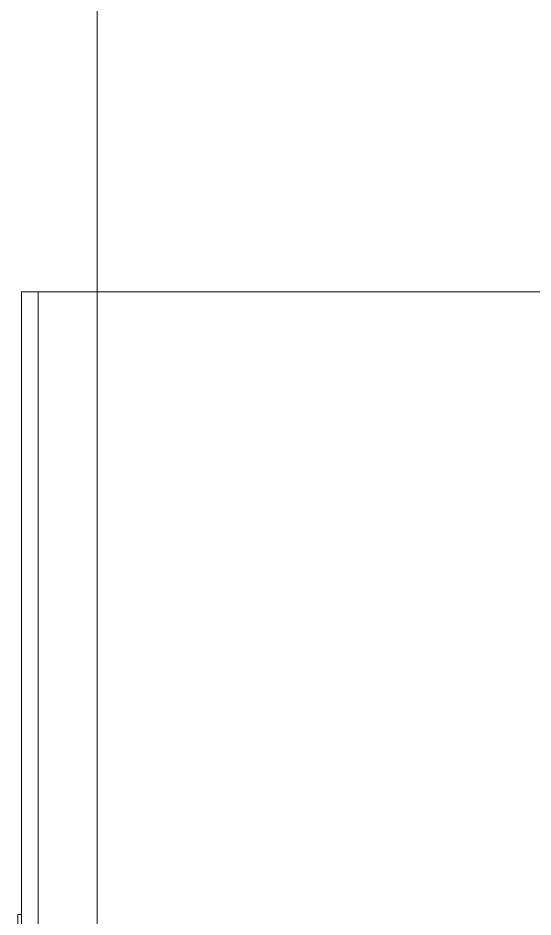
# Model space of a CAD drawing. Header units: millimetres. Extents: x 155927 to 317870, y -36033 to 97293.
# Drawn here: x 226592 to 226897, y 9571 to 10103 of the extents above; entities that cross this region are included whole.
import ezdxf

# ---------------------------------------------------------------- set-up
doc = ezdxf.new("R2010")
doc.units = ezdxf.units.MM
doc.header["$MEASUREMENT"] = 0
doc.layers.add('I-FURN', color=8, linetype='CONTINUOUS', lineweight=9)

msp = doc.modelspace()

# ---------------------------------------------------------------- linework, layer by layer
at = {"layer": 'I-FURN'}
for p, q in [((226639.31, 10986.07), (226639.31, 9386.07)), ((226639.31, 9386.07), (226639.31, 10986.07)), ((226604.48, 9940.97), (226594.48, 9940.97)), ((226594.48, 9940.97), (226594.48, 9520.97)), ((226604.48, 9520.97), (226604.48, 9940.97)), ((226639.31, 9940.97), (226604.48, 9940.97)), ((226604.48, 9940.97), (226604.48, 9520.97)), ((227159.48, 9940.97), (226639.31, 9940.97)), ((226594.48, 9572.58), (226592.48, 9572.58)), ((226592.48, 9572.58), (226592.48, 9552.58)), ((226592.48, 9552.58), (226592.48, 9572.58))]:
    msp.add_line(p, q, dxfattribs=at)

doc.saveas('drawing.dxf')
